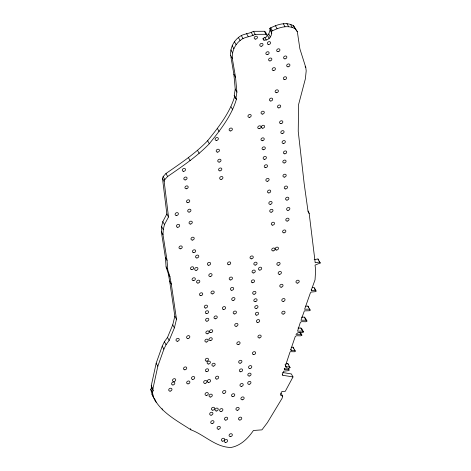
<?xml version="1.0" encoding="UTF-8"?>
<svg xmlns="http://www.w3.org/2000/svg" width="471" height="471" viewBox="0 0 471 471"><rect width="100%" height="100%" fill="white"/><g stroke="black" fill="none" stroke-linecap="round" stroke-linejoin="round"><path stroke-width="0.71" d="M230.66 55.395C230.142 48.572 233.092 41.807 238.42 37.515C242.665 33.594 248.823 34.059 253.492 31.333L264.337 31.269L265.308 31.793L266.963 34.807L266.757 36.803L263.731 37.963L262.948 38.94L264.007 40.218C268.111 40.482 271.29 37.144 271.743 33.2L271.514 31.322L269.854 28.307C276.924 24.58 285.974 21.436 293.51 25.734L297.331 31.681L299.886 48.854L305.785 67.5L306.197 70.88L305.367 78.845L298.573 104.615L298.237 131.444L304.189 183.79L307.893 210.36L309.182 213.516L315.205 262.741L319.638 261.994L320.215 263.012L315.046 265.108L315.641 269.995L315.04 279.839L311.319 290.095L311.849 290.731L315.888 290.472L316.023 291.602L311.107 292.085L310.324 293.062L304.619 309.247L309.577 309.141L310.153 310.159L309.323 310.754L304.366 310.866L300.993 320.256L305.95 320.145L306.968 321.051L305.697 321.764L301.611 321.646L300.345 322.358L297.56 331.16L302.523 331.048L303.536 331.955L302.264 332.667L298.184 332.55L295.929 334.339L300.892 334.233L301.905 335.134L300.639 335.847L296.553 335.729L295.282 336.441L290.619 350.041L291.584 350.565L294.699 350.159L295.276 351.172L294.446 351.772L290.36 351.654L289.971 352.143L285.349 366.12L286.362 367.021L289.477 366.609L290.054 367.627L289.223 368.228L285.138 368.11L284.307 368.711L284.884 369.723L288.923 369.464L289.059 370.595L283.707 371.189L282.323 374.645L282.853 375.281L293.003 376.947L285.267 391.33L282.105 391.366L281.322 392.343L280.28 394.933L282.706 396.252L282.058 398.354L267.393 422.652L261.941 429.858L253.427 430.488C248.105 438.295 240.722 445.725 231.084 447.45C215.936 447.503 204.473 434.839 190.938 429.829C175.3 419.602 154.941 409.387 150.785 389.387L151.479 387.662L151.25 385.784L156.172 363.206L162.23 346.15L164.397 341.722L167.493 337.442L172.733 324.86L174.841 316.182L169.642 281.081L168.282 273.675L166.092 266.874L165.38 257.366L161.329 231.661L161.612 226.551L162.813 221.594L166.852 213.969L162.483 178.274L163.178 176.543L165.975 173.505C180.493 163.413 195.33 153.564 207.64 140.741C218.479 127.211 229.836 113.087 234.746 96.208L234.217 95.566L235.235 89.101L233.881 74.336L230.66 55.395L232.315 58.41L235.541 77.35L236.895 92.116L235.877 98.58L236.407 99.216C231.491 116.096 220.14 130.226 209.295 143.755C196.984 156.578 182.153 166.428 167.629 176.519L164.838 179.557L164.144 181.282L168.512 216.984L164.467 224.608L163.266 229.565L162.99 234.676L167.04 260.381L167.753 269.889L169.937 276.689L171.297 284.095L176.495 319.197L174.394 327.869L169.148 340.456L166.057 344.737L163.884 349.164L157.832 366.22L152.904 388.793L153.134 390.677L152.445 392.402L153.481 397.177L156.407 402.628M232.315 58.41C231.797 51.586 234.746 44.822 240.08 40.53C244.319 36.608 250.484 37.068 255.147 34.348L265.997 34.283L266.963 34.807M269.224 38.492L267.569 35.478L268.747 34.018L270.083 30.185L269.854 28.307M271.514 31.322C278.579 27.595 287.628 24.451 295.164 28.749L297.331 31.681M314.181 259.621L317.984 258.979L318.555 259.998M291.172 347.392L293.044 347.145L293.621 348.157M285.95 363.842L287.822 363.594L288.399 364.613M312.208 287.587L314.228 287.457L315.888 290.472M305.797 306.174L307.922 306.126L308.499 307.145M301.458 317.195L304.295 317.136L305.308 318.037L306.968 321.051M298.031 328.099L300.863 328.034L301.882 328.941L303.536 331.955M282.647 372.508L291.349 373.933L293.003 376.947M154.753 399.614L155.654 400.656M293.51 25.734L295.164 28.749M290.648 24.533L292.303 27.542M286.91 23.55L288.564 26.564M283.312 23.697L284.967 26.712M305.126 66.293L305.785 67.5M275.417 25.717L277.072 28.731M270.684 27.707L272.344 30.721M270.083 30.185L271.743 33.2M268.747 34.018L270.401 37.026M264.337 31.269L265.997 34.283M264.92 37.621L266.245 40.029M263.012 38.41L264.007 40.218M253.492 31.333L255.147 34.348M251.39 32.646L253.051 35.661M246.521 33.506L248.182 36.52M241.352 35.602L243.007 38.616M238.42 37.515L240.08 40.53M234.405 41.648L236.059 44.663M232.185 45.705L233.846 48.719M230.89 49.908L232.55 52.923M233.881 74.336L235.541 77.35M307.857 211.102L309.182 213.516M235.235 89.101L236.895 92.116M234.746 96.208L236.407 99.216M234.217 95.566L235.877 98.58M317.984 258.979L320.215 263.012M231.073 106.835L232.733 109.849M314.369 288.588L315.028 289.795M311.184 289.53L311.849 290.731M217.449 128.542L219.109 131.55M307.922 306.126L310.153 310.159M207.64 140.741L209.295 143.755M304.295 317.136L305.95 320.145M300.863 328.034L302.523 331.048M300.251 332.12L301.905 335.134M299.897 332.426L300.892 334.233M197.502 150.314L199.162 153.328M293.044 347.145L295.276 351.172M188.453 157.667L190.113 160.682M290.925 349.364L291.584 350.565M287.822 363.594L290.054 367.627M288.258 368.257L288.923 369.464M285.037 364.607L286.362 367.021M284.219 368.516L284.884 369.723M282.188 374.08L282.853 375.281M165.975 173.505L167.629 176.519M163.178 176.543L164.838 179.557M281.046 393.238L282.706 396.252M162.483 178.274L164.144 181.282M166.852 213.969L168.512 216.984M162.813 221.594L164.467 224.608M161.612 226.551L163.266 229.565M161.329 231.661L162.99 234.676M165.38 257.366L167.04 260.381M166.092 266.874L167.753 269.889M168.282 273.675L169.937 276.689M169.642 281.081L171.297 284.095M174.841 316.182L176.495 319.197M172.733 324.86L174.394 327.869M167.493 337.442L169.148 340.456M164.397 341.722L166.057 344.737M162.23 346.15L163.884 349.164M156.172 363.206L157.832 366.22M190.278 428.622L190.938 429.829M151.25 385.784L152.904 388.793M151.479 387.662L153.134 390.677M162.065 408.716L162.725 409.923M150.785 389.387L152.445 392.402M151.821 394.162L153.481 397.177M233.074 300.445A1.713 1.372 -28.8 0 0 234.864 298.225A1.713 1.372 -28.8 0 0 232.062 298.296A1.713 1.372 -28.8 0 0 233.074 300.445M223.719 309.512A1.713 1.372 -28.8 0 0 225.509 307.286A1.713 1.372 -28.8 0 0 222.706 307.363A1.713 1.372 -28.8 0 0 223.719 309.512M283.972 232.851A1.713 1.372 -28.8 0 0 285.756 230.631A1.713 1.372 -28.8 0 0 282.953 230.702A1.713 1.372 -28.8 0 0 283.972 232.851M271.102 212.209A1.713 1.372 -28.8 0 0 272.886 209.989A1.713 1.372 -28.8 0 0 270.083 210.06A1.713 1.372 -28.8 0 0 271.102 212.209M262.353 140.741A1.713 1.372 -28.8 0 0 264.143 138.521A1.713 1.372 -28.8 0 0 261.34 138.592A1.713 1.372 -28.8 0 0 262.353 140.741M192.351 240.086A1.713 1.372 -28.8 0 0 194.134 237.867A1.713 1.372 -28.8 0 0 191.332 237.937A1.713 1.372 -28.8 0 0 192.351 240.086M262.741 128.183A1.713 1.372 -28.8 0 0 264.525 125.957A1.713 1.372 -28.8 0 0 261.723 126.034A1.713 1.372 -28.8 0 0 262.741 128.183M285.62 188.942A1.713 1.372 -28.8 0 0 287.41 186.722A1.713 1.372 -28.8 0 0 284.608 186.793A1.713 1.372 -28.8 0 0 285.62 188.942M297.348 283.112A1.713 1.372 -28.8 0 0 299.132 280.887A1.713 1.372 -28.8 0 0 296.33 280.957A1.713 1.372 -28.8 0 0 297.348 283.112M185.174 179.928A1.713 1.372 -28.8 0 0 186.963 177.708A1.713 1.372 -28.8 0 0 184.161 177.779A1.713 1.372 -28.8 0 0 185.174 179.928M187.87 202.707A1.713 1.372 -28.8 0 0 189.654 200.481A1.713 1.372 -28.8 0 0 186.852 200.558A1.713 1.372 -28.8 0 0 187.87 202.707M222.765 441.18A1.713 1.372 -28.8 0 0 224.555 438.96A1.713 1.372 -28.8 0 0 221.753 439.031A1.713 1.372 -28.8 0 0 222.765 441.18M186.298 188.789A1.713 1.372 -28.8 0 0 188.088 186.569A1.713 1.372 -28.8 0 0 185.286 186.64A1.713 1.372 -28.8 0 0 186.298 188.789M223.943 393.403A1.713 1.372 -28.8 0 0 225.733 391.183A1.713 1.372 -28.8 0 0 222.924 391.254A1.713 1.372 -28.8 0 0 223.943 393.403M241.335 386.397A1.713 1.372 -28.8 0 0 243.118 384.177A1.713 1.372 -28.8 0 0 240.316 384.248A1.713 1.372 -28.8 0 0 241.335 386.397M255.194 301.675A1.713 1.372 -28.8 0 0 256.978 299.45A1.713 1.372 -28.8 0 0 254.175 299.527A1.713 1.372 -28.8 0 0 255.194 301.675M286.957 200.098A1.713 1.372 -28.8 0 0 288.741 197.879A1.713 1.372 -28.8 0 0 285.938 197.95A1.713 1.372 -28.8 0 0 286.957 200.098M268.847 192.939A1.713 1.372 -28.8 0 0 270.631 190.72A1.713 1.372 -28.8 0 0 267.828 190.79A1.713 1.372 -28.8 0 0 268.847 192.939M183.643 171.32A1.713 1.372 -28.8 0 0 185.427 169.095A1.713 1.372 -28.8 0 0 182.624 169.166A1.713 1.372 -28.8 0 0 183.643 171.32M221.04 179.416A1.713 1.372 -28.8 0 0 222.83 177.196A1.713 1.372 -28.8 0 0 220.028 177.267A1.713 1.372 -28.8 0 0 221.04 179.416M270.207 204.349A1.713 1.372 -28.8 0 0 271.991 202.13A1.713 1.372 -28.8 0 0 269.188 202.2A1.713 1.372 -28.8 0 0 270.207 204.349M280.957 123.655A1.713 1.372 -28.8 0 0 282.741 121.436A1.713 1.372 -28.8 0 0 279.939 121.506A1.713 1.372 -28.8 0 0 280.957 123.655M219.939 170.879A1.713 1.372 -28.8 0 0 221.729 168.659A1.713 1.372 -28.8 0 0 218.927 168.73A1.713 1.372 -28.8 0 0 219.939 170.879M219.115 162.101A1.713 1.372 -28.8 0 0 220.905 159.881A1.713 1.372 -28.8 0 0 218.102 159.952A1.713 1.372 -28.8 0 0 219.115 162.101M276.512 92.734A1.713 1.372 -28.8 0 0 278.296 90.514A1.713 1.372 -28.8 0 0 275.494 90.585A1.713 1.372 -28.8 0 0 276.512 92.734M270.807 101.012A1.713 1.372 -28.8 0 0 272.591 98.792A1.713 1.372 -28.8 0 0 269.789 98.863A1.713 1.372 -28.8 0 0 270.807 101.012M262.418 114.1A1.713 1.372 -28.8 0 0 264.202 111.874A1.713 1.372 -28.8 0 0 261.399 111.951A1.713 1.372 -28.8 0 0 262.418 114.1M278.838 107.9A1.713 1.372 -28.8 0 0 280.622 105.681A1.713 1.372 -28.8 0 0 277.819 105.751A1.713 1.372 -28.8 0 0 278.838 107.9M269.977 60.924A1.713 1.372 -28.8 0 0 271.761 58.704A1.713 1.372 -28.8 0 0 268.959 58.775A1.713 1.372 -28.8 0 0 269.977 60.924M278.055 51.686A1.713 1.372 -28.8 0 0 279.839 49.467A1.713 1.372 -28.8 0 0 277.036 49.537A1.713 1.372 -28.8 0 0 278.055 51.686M267.222 54.636A1.713 1.372 -28.8 0 0 269.012 52.411A1.713 1.372 -28.8 0 0 266.209 52.481A1.713 1.372 -28.8 0 0 267.222 54.636M284.961 58.869A1.713 1.372 -28.8 0 0 286.751 56.65A1.713 1.372 -28.8 0 0 283.948 56.72A1.713 1.372 -28.8 0 0 284.961 58.869M210.419 397.035A1.713 1.372 -28.8 0 0 212.209 394.816A1.713 1.372 -28.8 0 0 209.407 394.886A1.713 1.372 -28.8 0 0 210.419 397.035M205.65 308.04A1.713 1.372 -28.8 0 0 207.44 305.82A1.713 1.372 -28.8 0 0 204.638 305.891A1.713 1.372 -28.8 0 0 205.65 308.04M191.844 269.677A1.713 1.372 -28.8 0 0 193.628 267.451A1.713 1.372 -28.8 0 0 190.826 267.522A1.713 1.372 -28.8 0 0 191.844 269.677M189.054 212.097A1.713 1.372 -28.8 0 0 190.843 209.878A1.713 1.372 -28.8 0 0 188.041 209.948A1.713 1.372 -28.8 0 0 189.054 212.097M273.527 70.568A1.713 1.372 -28.8 0 0 275.317 68.348A1.713 1.372 -28.8 0 0 272.509 68.419A1.713 1.372 -28.8 0 0 273.527 70.568M206.692 313.662A1.713 1.372 -28.8 0 0 208.482 311.437A1.713 1.372 -28.8 0 0 205.68 311.508A1.713 1.372 -28.8 0 0 206.692 313.662M206.757 371.696A1.713 1.372 -28.8 0 0 208.541 369.476A1.713 1.372 -28.8 0 0 205.739 369.547A1.713 1.372 -28.8 0 0 206.757 371.696M200.858 295.688A1.713 1.372 -28.8 0 0 202.642 293.468A1.713 1.372 -28.8 0 0 199.839 293.539A1.713 1.372 -28.8 0 0 200.858 295.688M212.333 293.91A1.713 1.372 -28.8 0 0 214.117 291.684A1.713 1.372 -28.8 0 0 211.314 291.755A1.713 1.372 -28.8 0 0 212.333 293.91M230.449 436.611A1.713 1.372 -28.8 0 0 232.232 434.386A1.713 1.372 -28.8 0 0 229.43 434.462A1.713 1.372 -28.8 0 0 230.449 436.611M213.286 366.138A1.713 1.372 -28.8 0 0 215.07 363.918A1.713 1.372 -28.8 0 0 212.268 363.989A1.713 1.372 -28.8 0 0 213.286 366.138M218.45 429.228A1.713 1.372 -28.8 0 0 220.24 427.003A1.713 1.372 -28.8 0 0 217.431 427.079A1.713 1.372 -28.8 0 0 218.45 429.228M239.874 420.032A1.713 1.372 -28.8 0 0 241.664 417.812A1.713 1.372 -28.8 0 0 238.862 417.883A1.713 1.372 -28.8 0 0 239.874 420.032M225.721 442.422A1.713 1.372 -28.8 0 0 227.505 440.197A1.713 1.372 -28.8 0 0 224.702 440.267A1.713 1.372 -28.8 0 0 225.721 442.422M249.065 384.301A1.713 1.372 -28.8 0 0 250.855 382.081A1.713 1.372 -28.8 0 0 248.052 382.152A1.713 1.372 -28.8 0 0 249.065 384.301M216.819 379.073A1.713 1.372 -28.8 0 0 218.603 376.847A1.713 1.372 -28.8 0 0 215.8 376.918A1.713 1.372 -28.8 0 0 216.819 379.073M192.839 379.396A1.713 1.372 -28.8 0 0 194.623 377.177A1.713 1.372 -28.8 0 0 191.821 377.247A1.713 1.372 -28.8 0 0 192.839 379.396M172.922 384.966A1.713 1.372 -28.8 0 0 174.712 382.746A1.713 1.372 -28.8 0 0 171.909 382.817A1.713 1.372 -28.8 0 0 172.922 384.966M206.416 395.428A1.713 1.372 -28.8 0 0 208.2 393.208A1.713 1.372 -28.8 0 0 205.397 393.279A1.713 1.372 -28.8 0 0 206.416 395.428M225.792 420.108A1.713 1.372 -28.8 0 0 227.581 417.889A1.713 1.372 -28.8 0 0 224.779 417.96A1.713 1.372 -28.8 0 0 225.792 420.108M188.017 383.877A1.713 1.372 -28.8 0 0 189.801 381.657A1.713 1.372 -28.8 0 0 186.999 381.728A1.713 1.372 -28.8 0 0 188.017 383.877M287.151 221.076A1.713 1.372 -28.8 0 0 288.941 218.856A1.713 1.372 -28.8 0 0 286.138 218.927A1.713 1.372 -28.8 0 0 287.151 221.076M177.791 227.275A1.713 1.372 -28.8 0 0 179.581 225.056A1.713 1.372 -28.8 0 0 176.778 225.126A1.713 1.372 -28.8 0 0 177.791 227.275M287.975 210.378A1.713 1.372 -28.8 0 0 289.765 208.158A1.713 1.372 -28.8 0 0 286.963 208.229A1.713 1.372 -28.8 0 0 287.975 210.378M272.65 225.138A1.713 1.372 -28.8 0 0 274.44 222.913A1.713 1.372 -28.8 0 0 271.637 222.989A1.713 1.372 -28.8 0 0 272.65 225.138M208.706 382.434A1.713 1.372 -28.8 0 0 210.49 380.209A1.713 1.372 -28.8 0 0 207.687 380.285A1.713 1.372 -28.8 0 0 208.706 382.434M173.846 381.581A1.713 1.372 -28.8 0 0 175.636 379.361A1.713 1.372 -28.8 0 0 172.833 379.432A1.713 1.372 -28.8 0 0 173.846 381.581M184.862 369.806A1.713 1.372 -28.8 0 0 186.651 367.586A1.713 1.372 -28.8 0 0 183.849 367.657A1.713 1.372 -28.8 0 0 184.862 369.806M206.928 321.175A1.713 1.372 -28.8 0 0 208.712 318.955A1.713 1.372 -28.8 0 0 205.909 319.026A1.713 1.372 -28.8 0 0 206.928 321.175M210.867 332.65A1.713 1.372 -28.8 0 0 212.651 330.43A1.713 1.372 -28.8 0 0 209.848 330.501A1.713 1.372 -28.8 0 0 210.867 332.65M205.032 383.37A1.713 1.372 -28.8 0 0 206.816 381.151A1.713 1.372 -28.8 0 0 204.014 381.222A1.713 1.372 -28.8 0 0 205.032 383.37M281.146 287.186A1.713 1.372 -28.8 0 0 282.93 284.967A1.713 1.372 -28.8 0 0 280.127 285.037A1.713 1.372 -28.8 0 0 281.146 287.186M206.604 361.151A1.713 1.372 -28.8 0 0 208.388 358.931A1.713 1.372 -28.8 0 0 205.586 359.002A1.713 1.372 -28.8 0 0 206.604 361.151M208.5 364.018A1.713 1.372 -28.8 0 0 210.29 361.799A1.713 1.372 -28.8 0 0 207.487 361.869A1.713 1.372 -28.8 0 0 208.5 364.018M215.371 318.814A1.713 1.372 -28.8 0 0 217.155 316.589A1.713 1.372 -28.8 0 0 214.352 316.665A1.713 1.372 -28.8 0 0 215.371 318.814M193.793 252.691A1.713 1.372 -28.8 0 0 195.583 250.472A1.713 1.372 -28.8 0 0 192.78 250.543A1.713 1.372 -28.8 0 0 193.793 252.691M234.552 313.963A1.713 1.372 -28.8 0 0 236.342 311.743A1.713 1.372 -28.8 0 0 233.539 311.814A1.713 1.372 -28.8 0 0 234.552 313.963M238.191 344.66A1.713 1.372 -28.8 0 0 239.98 342.441A1.713 1.372 -28.8 0 0 237.172 342.511A1.713 1.372 -28.8 0 0 238.191 344.66M196.913 257.973A1.713 1.372 -28.8 0 0 198.703 255.753A1.713 1.372 -28.8 0 0 195.901 255.824A1.713 1.372 -28.8 0 0 196.913 257.973M180.352 248.812A1.713 1.372 -28.8 0 0 182.136 246.586A1.713 1.372 -28.8 0 0 179.333 246.663A1.713 1.372 -28.8 0 0 180.352 248.812M282.188 133.558A1.713 1.372 -28.8 0 0 283.972 131.332A1.713 1.372 -28.8 0 0 281.169 131.409A1.713 1.372 -28.8 0 0 282.188 133.558M190.414 224.061A1.713 1.372 -28.8 0 0 192.197 221.841A1.713 1.372 -28.8 0 0 189.395 221.912A1.713 1.372 -28.8 0 0 190.414 224.061M259.291 337.948A1.713 1.372 -28.8 0 0 261.075 335.729A1.713 1.372 -28.8 0 0 258.273 335.799A1.713 1.372 -28.8 0 0 259.291 337.948M236.083 326.309A1.713 1.372 -28.8 0 0 237.867 324.089A1.713 1.372 -28.8 0 0 235.064 324.16A1.713 1.372 -28.8 0 0 236.083 326.309M249.318 117.361A1.713 1.372 -28.8 0 0 251.102 115.142A1.713 1.372 -28.8 0 0 248.299 115.212A1.713 1.372 -28.8 0 0 249.318 117.361M176.495 215.535A1.713 1.372 -28.8 0 0 178.279 213.31A1.713 1.372 -28.8 0 0 175.477 213.381A1.713 1.372 -28.8 0 0 176.495 215.535M259.132 128.701A1.713 1.372 -28.8 0 0 260.916 126.481A1.713 1.372 -28.8 0 0 258.114 126.552A1.713 1.372 -28.8 0 0 259.132 128.701M255.547 39.099A1.713 1.372 -28.8 0 0 257.337 36.873A1.713 1.372 -28.8 0 0 254.534 36.95A1.713 1.372 -28.8 0 0 255.547 39.099M268.7 44.539A1.713 1.372 -28.8 0 0 270.484 42.313A1.713 1.372 -28.8 0 0 267.681 42.39A1.713 1.372 -28.8 0 0 268.7 44.539M261.134 46.282A1.713 1.372 -28.8 0 0 262.924 44.056A1.713 1.372 -28.8 0 0 260.122 44.133A1.713 1.372 -28.8 0 0 261.134 46.282M288.04 66.823A1.713 1.372 -28.8 0 0 289.83 64.604A1.713 1.372 -28.8 0 0 287.027 64.674A1.713 1.372 -28.8 0 0 288.04 66.823M284.708 79.658A1.713 1.372 -28.8 0 0 286.492 77.438A1.713 1.372 -28.8 0 0 283.689 77.509A1.713 1.372 -28.8 0 0 284.708 79.658M230.484 130.95A1.713 1.372 -28.8 0 0 232.268 128.724A1.713 1.372 -28.8 0 0 229.465 128.801A1.713 1.372 -28.8 0 0 230.484 130.95M216.477 140.44A1.713 1.372 -28.8 0 0 218.261 138.221A1.713 1.372 -28.8 0 0 215.459 138.291A1.713 1.372 -28.8 0 0 216.477 140.44M217.561 152.127A1.713 1.372 -28.8 0 0 219.345 149.902A1.713 1.372 -28.8 0 0 216.542 149.978A1.713 1.372 -28.8 0 0 217.561 152.127M263.43 149.766A1.713 1.372 -28.8 0 0 265.22 147.541A1.713 1.372 -28.8 0 0 262.418 147.617A1.713 1.372 -28.8 0 0 263.43 149.766M283.448 143.49A1.713 1.372 -28.8 0 0 285.232 141.265A1.713 1.372 -28.8 0 0 282.429 141.341A1.713 1.372 -28.8 0 0 283.448 143.49M264.514 159.357A1.713 1.372 -28.8 0 0 266.303 157.131A1.713 1.372 -28.8 0 0 263.501 157.208A1.713 1.372 -28.8 0 0 264.514 159.357M284.82 153.834A1.713 1.372 -28.8 0 0 286.603 151.609A1.713 1.372 -28.8 0 0 283.801 151.68A1.713 1.372 -28.8 0 0 284.82 153.834M284.184 162.978A1.713 1.372 -28.8 0 0 285.968 160.752A1.713 1.372 -28.8 0 0 283.165 160.829A1.713 1.372 -28.8 0 0 284.184 162.978M265.626 167.664A1.713 1.372 -28.8 0 0 267.41 165.439A1.713 1.372 -28.8 0 0 264.608 165.509A1.713 1.372 -28.8 0 0 265.626 167.664M267.228 181.306A1.713 1.372 -28.8 0 0 269.012 179.086A1.713 1.372 -28.8 0 0 266.209 179.157A1.713 1.372 -28.8 0 0 267.228 181.306M284.319 177.114A1.713 1.372 -28.8 0 0 286.109 174.894A1.713 1.372 -28.8 0 0 283.306 174.965A1.713 1.372 -28.8 0 0 284.319 177.114M276.595 250.036A1.713 1.372 -28.8 0 0 278.379 247.817A1.713 1.372 -28.8 0 0 275.576 247.887A1.713 1.372 -28.8 0 0 276.595 250.036M273.098 250.908A1.713 1.372 -28.8 0 0 274.887 248.688A1.713 1.372 -28.8 0 0 272.085 248.759A1.713 1.372 -28.8 0 0 273.098 250.908M251.396 258.838A1.713 1.372 -28.8 0 0 253.18 256.618A1.713 1.372 -28.8 0 0 250.378 256.689A1.713 1.372 -28.8 0 0 251.396 258.838M228.829 264.779A1.713 1.372 -28.8 0 0 230.613 262.553A1.713 1.372 -28.8 0 0 227.811 262.63A1.713 1.372 -28.8 0 0 228.829 264.779M208.73 265.261A1.713 1.372 -28.8 0 0 210.519 263.042A1.713 1.372 -28.8 0 0 207.717 263.112A1.713 1.372 -28.8 0 0 208.73 265.261M196.042 270.354A1.713 1.372 -28.8 0 0 197.832 268.129A1.713 1.372 -28.8 0 0 195.029 268.199A1.713 1.372 -28.8 0 0 196.042 270.354M193.457 280.669A1.713 1.372 -28.8 0 0 195.241 278.443A1.713 1.372 -28.8 0 0 192.439 278.514A1.713 1.372 -28.8 0 0 193.457 280.669M197.932 283.065A1.713 1.372 -28.8 0 0 199.722 280.84A1.713 1.372 -28.8 0 0 196.919 280.916A1.713 1.372 -28.8 0 0 197.932 283.065M210.184 276.512A1.713 1.372 -28.8 0 0 211.968 274.293A1.713 1.372 -28.8 0 0 209.165 274.363A1.713 1.372 -28.8 0 0 210.184 276.512M230.566 279.957A1.713 1.372 -28.8 0 0 232.356 277.731A1.713 1.372 -28.8 0 0 229.554 277.808A1.713 1.372 -28.8 0 0 230.566 279.957M255.2 265.085A1.713 1.372 -28.8 0 0 256.983 262.859A1.713 1.372 -28.8 0 0 254.181 262.936A1.713 1.372 -28.8 0 0 255.2 265.085M278.214 265.279A1.713 1.372 -28.8 0 0 279.998 263.053A1.713 1.372 -28.8 0 0 277.195 263.13A1.713 1.372 -28.8 0 0 278.214 265.279M259.821 270.095A1.713 1.372 -28.8 0 0 261.605 267.875A1.713 1.372 -28.8 0 0 258.803 267.946A1.713 1.372 -28.8 0 0 259.821 270.095M253.422 272.962A1.713 1.372 -28.8 0 0 255.205 270.743A1.713 1.372 -28.8 0 0 252.403 270.813A1.713 1.372 -28.8 0 0 253.422 272.962M279.521 274.352A1.713 1.372 -28.8 0 0 281.305 272.126A1.713 1.372 -28.8 0 0 278.502 272.203A1.713 1.372 -28.8 0 0 279.521 274.352M252.65 282.753A1.713 1.372 -28.8 0 0 254.44 280.533A1.713 1.372 -28.8 0 0 251.638 280.604A1.713 1.372 -28.8 0 0 252.65 282.753M231.803 290.283A1.713 1.372 -28.8 0 0 233.587 288.064A1.713 1.372 -28.8 0 0 230.784 288.134A1.713 1.372 -28.8 0 0 231.803 290.283M254.04 294.251A1.713 1.372 -28.8 0 0 255.83 292.032A1.713 1.372 -28.8 0 0 253.027 292.102A1.713 1.372 -28.8 0 0 254.04 294.251M283.153 301.428A1.713 1.372 -28.8 0 0 284.943 299.209A1.713 1.372 -28.8 0 0 282.141 299.279A1.713 1.372 -28.8 0 0 283.153 301.428M283.159 314.086A1.713 1.372 -28.8 0 0 284.943 311.867A1.713 1.372 -28.8 0 0 282.141 311.937A1.713 1.372 -28.8 0 0 283.159 314.086M256.106 308.481A1.713 1.372 -28.8 0 0 257.896 306.262A1.713 1.372 -28.8 0 0 255.094 306.333A1.713 1.372 -28.8 0 0 256.106 308.481M256.689 315.152A1.713 1.372 -28.8 0 0 258.473 312.927A1.713 1.372 -28.8 0 0 255.671 312.997A1.713 1.372 -28.8 0 0 256.689 315.152M257.79 322.494A1.713 1.372 -28.8 0 0 259.574 320.268A1.713 1.372 -28.8 0 0 256.772 320.339A1.713 1.372 -28.8 0 0 257.79 322.494M207.216 333.815A1.713 1.372 -28.8 0 0 209.006 331.59A1.713 1.372 -28.8 0 0 206.204 331.661A1.713 1.372 -28.8 0 0 207.216 333.815M187.953 338.525A1.713 1.372 -28.8 0 0 189.736 336.306A1.713 1.372 -28.8 0 0 186.934 336.376A1.713 1.372 -28.8 0 0 187.953 338.525M177.361 341.251A1.713 1.372 -28.8 0 0 179.151 339.032A1.713 1.372 -28.8 0 0 176.348 339.102A1.713 1.372 -28.8 0 0 177.361 341.251M206.269 342.046A1.713 1.372 -28.8 0 0 208.052 339.821A1.713 1.372 -28.8 0 0 205.25 339.897A1.713 1.372 -28.8 0 0 206.269 342.046M210.354 340.61A1.713 1.372 -28.8 0 0 212.138 338.39A1.713 1.372 -28.8 0 0 209.336 338.461A1.713 1.372 -28.8 0 0 210.354 340.61M170.084 391.13A1.713 1.372 -28.8 0 0 171.868 388.905A1.713 1.372 -28.8 0 0 169.065 388.981A1.713 1.372 -28.8 0 0 170.084 391.13M253.769 354.586A1.713 1.372 -28.8 0 0 255.559 352.367A1.713 1.372 -28.8 0 0 252.756 352.438A1.713 1.372 -28.8 0 0 253.769 354.586M240.045 363.206A1.713 1.372 -28.8 0 0 241.829 360.98A1.713 1.372 -28.8 0 0 239.027 361.057A1.713 1.372 -28.8 0 0 240.045 363.206M249.907 368.522A1.713 1.372 -28.8 0 0 251.697 366.297A1.713 1.372 -28.8 0 0 248.888 366.367A1.713 1.372 -28.8 0 0 249.907 368.522M240.722 371.802A1.713 1.372 -28.8 0 0 242.512 369.582A1.713 1.372 -28.8 0 0 239.704 369.653A1.713 1.372 -28.8 0 0 240.722 371.802M249.183 376.029A1.713 1.372 -28.8 0 0 250.966 373.809A1.713 1.372 -28.8 0 0 248.164 373.88A1.713 1.372 -28.8 0 0 249.183 376.029M232.88 396.635A1.713 1.372 -28.8 0 0 234.67 394.415A1.713 1.372 -28.8 0 0 231.867 394.486A1.713 1.372 -28.8 0 0 232.88 396.635M242.259 399.808A1.713 1.372 -28.8 0 0 244.049 397.589A1.713 1.372 -28.8 0 0 241.246 397.659A1.713 1.372 -28.8 0 0 242.259 399.808M237.296 410.282A1.713 1.372 -28.8 0 0 239.08 408.063A1.713 1.372 -28.8 0 0 236.277 408.133A1.713 1.372 -28.8 0 0 237.296 410.282M221.011 411.519A1.713 1.372 -28.8 0 0 222.801 409.299A1.713 1.372 -28.8 0 0 219.998 409.37A1.713 1.372 -28.8 0 0 221.011 411.519M216.36 411A1.713 1.372 -28.8 0 0 218.144 408.781A1.713 1.372 -28.8 0 0 215.341 408.852A1.713 1.372 -28.8 0 0 216.36 411M211.043 415.187A1.713 1.372 -28.8 0 0 212.833 412.967A1.713 1.372 -28.8 0 0 210.031 413.038A1.713 1.372 -28.8 0 0 211.043 415.187M212.768 410.176A1.713 1.372 -28.8 0 0 214.552 407.951A1.713 1.372 -28.8 0 0 211.75 408.027A1.713 1.372 -28.8 0 0 212.768 410.176M212.109 423.553A1.713 1.372 -28.8 0 0 213.893 421.333A1.713 1.372 -28.8 0 0 211.09 421.404A1.713 1.372 -28.8 0 0 212.109 423.553"/></g></svg>
